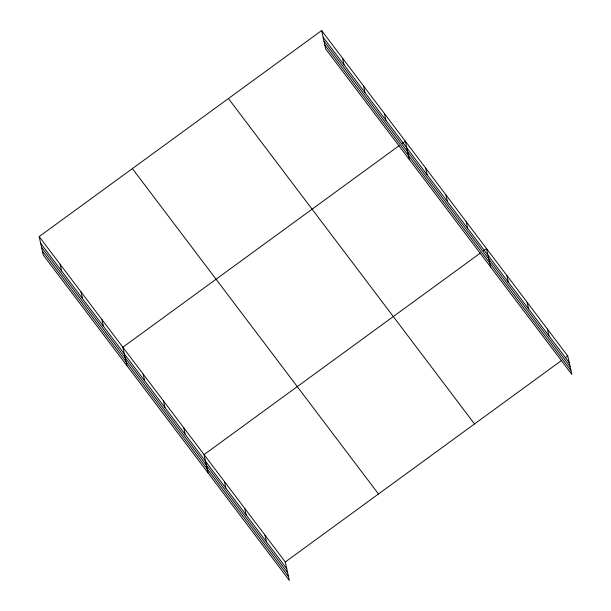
<?xml version="1.0" encoding="UTF-8"?>
<svg xmlns="http://www.w3.org/2000/svg" width="611" height="611" viewBox="0 0 611 611"><rect width="100%" height="100%" fill="white"/><g stroke="black" fill="none" stroke-linecap="round" stroke-linejoin="round"><path stroke-width="0.92" d="M39.173 236.587L285.276 561.99L289.362 580.45L43.266 255.047L39.173 236.587L321.638 30.55L567.734 355.953L571.827 374.413L325.724 49.01L321.638 30.55M399.243 145.609L122.849 347.224L126.935 365.684M402.275 143.402L405.307 141.187L409.401 159.647M480.46 252.992L204.059 454.607L208.152 473.067M483.492 250.785L486.524 248.57L490.618 267.03M285.276 561.99L561.669 360.375M565.465 357.618L567.734 355.953M323.12 37.233L569.215 362.644M323.975 41.12L570.078 366.524M324.869 45.122L570.964 370.533M228.422 98.539L474.526 423.95M132.388 168.59L378.484 494.001M40.654 243.27L286.758 568.681M41.517 247.157L287.613 572.56M42.403 251.159L288.507 576.563M547.433 329.108L548.915 335.798M527.133 302.262L528.614 308.952M506.825 275.416L508.306 282.106M466.216 221.724L467.698 228.415M445.915 194.878L447.397 201.569M425.615 168.033L427.097 174.723M384.388 113.531L385.869 120.214M363.469 85.868L364.958 92.551M342.557 58.213L344.039 64.896M264.968 535.144L266.449 541.827M244.667 508.299L246.149 514.981M224.367 481.453L225.849 488.136M183.758 427.761L185.24 434.444M163.45 400.915L164.932 407.598M143.15 374.069L144.631 380.752M101.93 319.561L103.412 326.251M81.011 291.905L82.493 298.588M60.092 264.242L61.574 270.933"/></g></svg>
